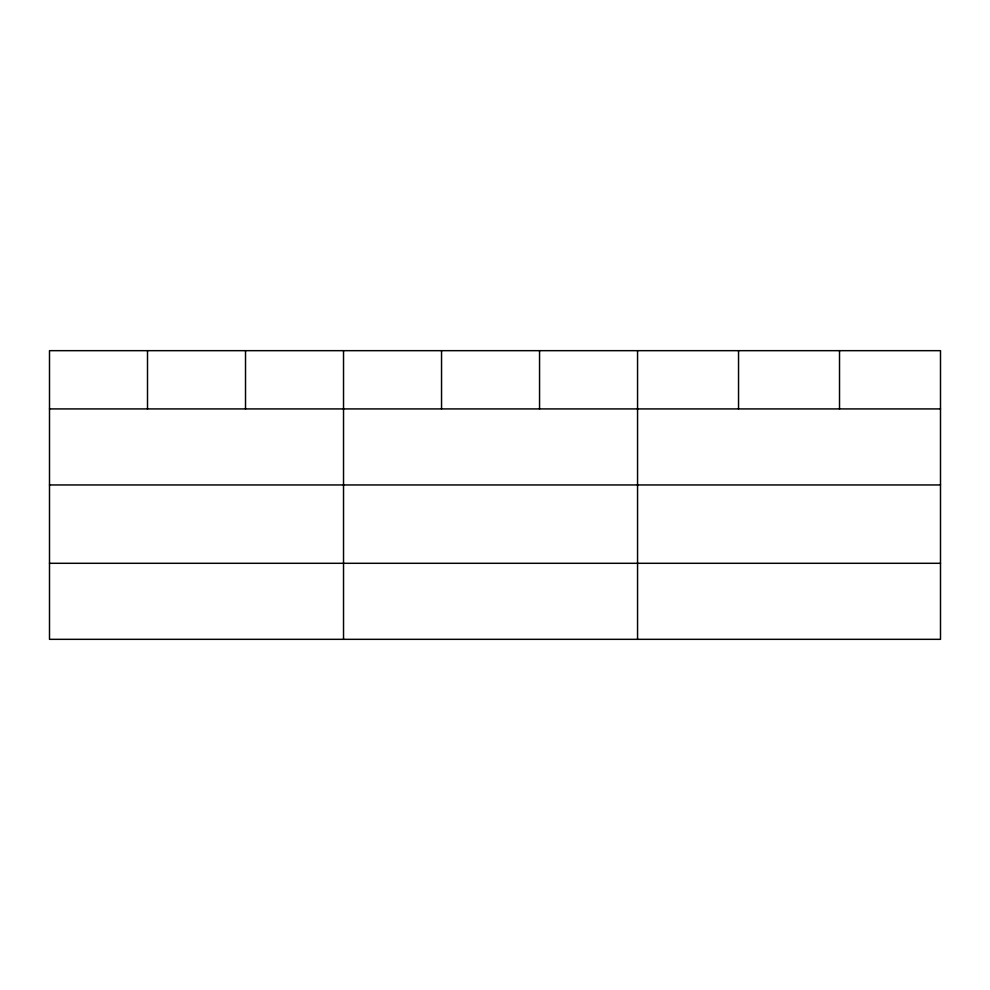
<?xml version="1.0" encoding="UTF-8"?>
<svg xmlns="http://www.w3.org/2000/svg" width="990" height="990" viewBox="0 0 990 990"><rect width="100%" height="100%" fill="white"/><g stroke="black" fill="none" stroke-linecap="round" stroke-linejoin="round"><path stroke-width="1.49" d="M940.5 484.952L940.5 350.67L49.5 350.67L49.5 639.33L940.5 639.33L940.5 484.952L49.5 484.952M49.5 408.92L940.5 408.92M49.5 563.298L940.5 563.298M839.52 350.67L839.52 408.92M738.54 350.67L738.54 408.92M637.56 350.67L637.56 639.33M539.55 350.67L539.55 408.92M441.54 350.67L441.54 408.92M343.53 350.67L343.53 639.33M245.52 350.67L245.52 408.92M147.51 350.67L147.51 408.92"/></g></svg>
